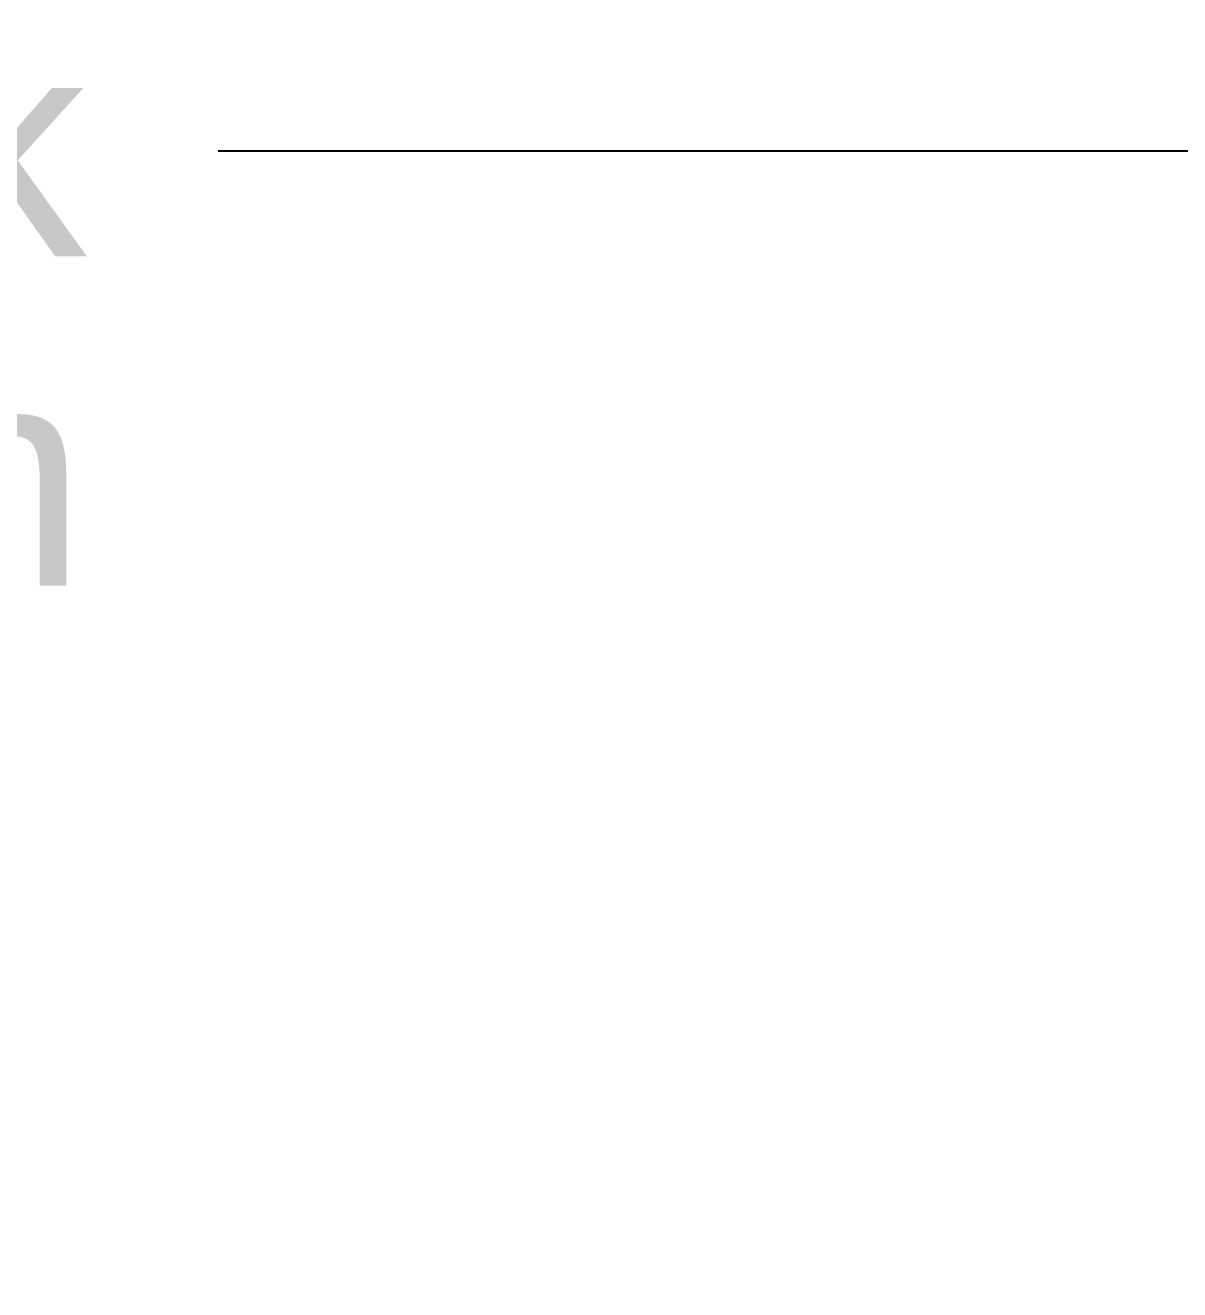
# Model space of a CAD drawing. Header units: millimetres. Extents: x 3739 to 12124, y 1417 to 5764.
# Drawn here: x 8759.6 to 8891, y 1727.5 to 1871.5 of the extents above; entities that cross this region are included whole.
import ezdxf
from ezdxf import colors
from ezdxf.entities.mleader import LeaderData, LeaderLine
from ezdxf.math import Vec2, Vec3

# ---------------------------------------------------------------- set-up
doc = ezdxf.new("R2010")
doc.units = ezdxf.units.MM
doc.header["$MEASUREMENT"] = 0
doc.styles.get("Standard").update_dxf_attribs({"font": 'arial.ttf'})

# ---------------------------------------------------------------- blocks, each defined once
blk = doc.blocks.new('_ClosedBlank')
at = {"color": 0, "linetype": 'ByBlock', "lineweight": -2}
for p, q in [((-1, 0.167), (0, 0)), ((-1, 0.167), (-1, -0.167)), ((0, 0), (-1, -0.167))]:
    blk.add_line(p, q, dxfattribs=at)

msp = doc.modelspace()

# ---------------------------------------------------------------- leaders
ml = msp.add_multileader_mtext('Standard')
ml.set_content('4 Nos. Lock\\PBolt %%C11 mm', color=256)
ml.set_leader_properties()
ml.set_arrow_properties(name='CLOSEDBLANK')
ml.build(insert=Vec2(0, 0))
ml.multileader.update_dxf_attribs({"text_left_attachment_type": 6, "dogleg_length": 0.36, "arrow_head_size": 10})
ctx = ml.context
ctx.base_point, ctx.char_height, ctx.arrow_head_size, ctx.landing_gap_size, ctx.plane_origin = Vec3(8552.55231, 1840.18051), 25, 10, 15, Vec3(9173.65381, 1742.62359)
ctx.left_attachment, ctx.text_align_type = 6, 2
notes = []
notes.append((ctx, [(1, (1, 1, 0), (8893.79894, 1857.17744), (-1, 0), 112.26982, [(0, [(8995.12416, 1727.49225)], 0, [])])]))
ctx.mtext.insert, ctx.mtext.width, ctx.mtext.alignment, ctx.mtext.line_spacing_factor, ctx.mtext.line_spacing_style, ctx.mtext.flow_direction = Vec3(8766.52912, 1870.18051), 301.3291937, 3, 0.9, 2, 5
for ctx, leaders in notes:
    for number, flags, end, landing, length, lines in leaders:
        leader = LeaderData()
        leader.index, (leader.has_last_leader_line, leader.has_dogleg_vector, leader.attachment_direction) = number, flags
        leader.last_leader_point, leader.dogleg_vector, leader.dogleg_length = Vec3(end), Vec3(landing), length
        for number, points, colour, breaks in lines:
            line = LeaderLine()
            line.index, line.vertices, line.color, line.breaks = number, Vec3.list(points), colors.encode_raw_color(colour), breaks
            leader.lines.append(line)
        ctx.leaders.append(leader)

doc.saveas('drawing.dxf')
